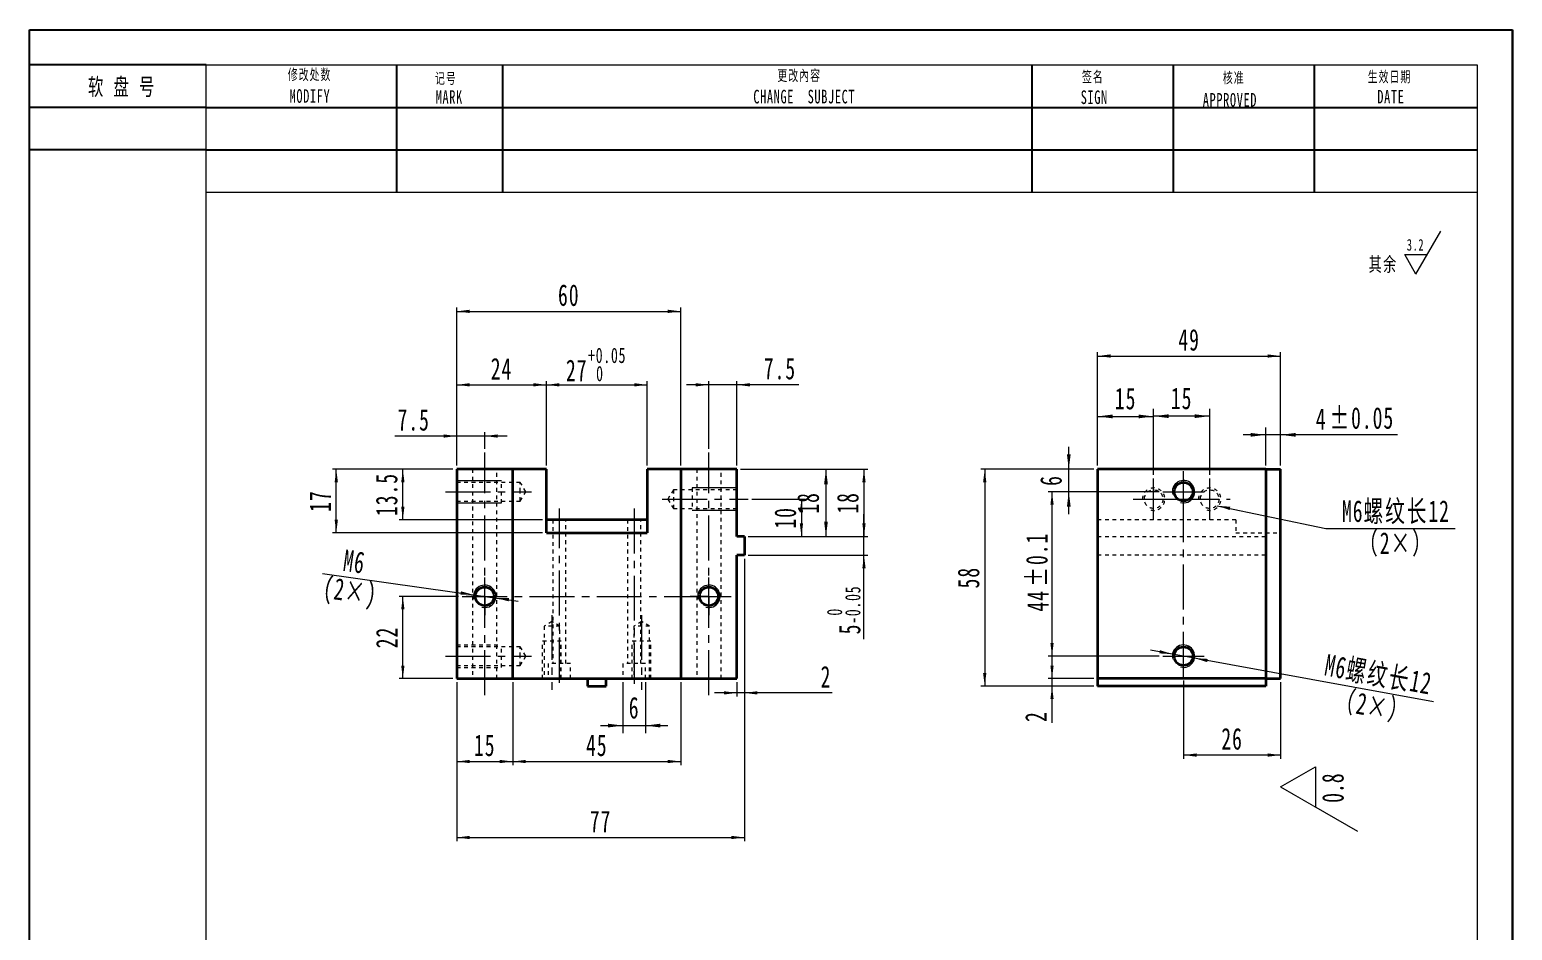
# Model space of a CAD drawing. Header units: millimetres. Extents: x 1333 to 6759, y -11 to 566.
# Drawn here: x 1332.9 to 1729.8, y 324.9 to 565.9 of the extents above; entities that cross this region are included whole.
import ezdxf
from ezdxf.enums import TextEntityAlignment as Align

# ---------------------------------------------------------------- set-up
doc = ezdxf.new("R2010")
doc.units = ezdxf.units.MM
doc.set_wipeout_variables(frame=1)
for name, pattern in [('AD_LTYPE6 0 mm', [12, 1, -1, 1, -1, 1, -1, 1, -1, 1, -1, 1, -1]), ('点画线', [18, 12, -2, 2, -2]), ('虚线', [2, 1, -1])]:
    doc.linetypes.add(name, pattern=pattern)
doc.layers.get('0').update_dxf_attribs({"lineweight": 35})
for name, color, linetype, lineweight in [('ACAD0', 7, 'Continuous', 0), ('ACAD10', 7, 'Continuous', 0), ('ACADA-构件3-柱砼', 9, 'Continuous', 0), ('ACADA-构件8-屋面', 7, 'Continuous', 0), ('EB0', 7, 'Continuous', 35), ('中心线层', 1, '点画线', 18), ('尺寸线层', 3, 'Continuous', 18), ('虚线层', 6, '虚线', 18)]:
    doc.layers.add(name, color=color, linetype=linetype, lineweight=lineweight)
doc.styles.add('标准', font='', dxfattribs={"width": 0.667})
doc.styles.get('标准').set_extended_font_data('宋体')
doc.dimstyles.new('标准', dxfattribs={"dimtxt": 5.779688, "dimasz": 3.5, "dimexe": 1, "dimexo": 1, "dimgap": 1.209086, "dimtad": 1, "dimdec": 1, "dimdsep": 46, "dimtxsty": '标准', "dimblk": '_CAXARROW', "dimcen": 0, "dimdle": 7, "dimazin": 2, "dimtfac": 0.707107, "dimtdec": 3, "dimtmove": 0, "dimatfit": 3, "dimfxl": 0, "dimfrac": 2, "dimtolj": 1, "dimarcsym": 0})

# ---------------------------------------------------------------- blocks, each defined once
blk = doc.blocks.new('*X3')
at = {"layer": '尺寸线层', "linetype": 'Continuous', "lineweight": 18}
for points in [[(1491.7, 379.69), (1487.7, 380.19), (1487.7, 379.19)], [(1497.7, 379.69), (1501.7, 380.19), (1501.7, 379.19)]]:
    blk.add_hatch(color=0, dxfattribs=at).paths.add_polyline_path(points, flags=0)
at = {"layer": '尺寸线层', "color": 0, "linetype": 'Continuous', "lineweight": 18}
for p, q in [((1491.7, 391.26), (1491.7, 377.69)), ((1497.7, 391.26), (1497.7, 377.69)), ((1485.7, 379.69), (1503.7, 379.69))]:
    blk.add_line(p, q, dxfattribs=at)
at = {"layer": '尺寸线层', "color": 0, "linetype": 'Continuous', "lineweight": 18, "insert": (1494.7, 384.43), "char_height": 5.78, "width": 3.6623, "attachment_point": 5, "line_spacing_factor": 1.15057, "style": '标准'}
blk.add_mtext('\\T1.1;6', dxfattribs=at)
blk = doc.blocks.new('_CAXARROW')
blk.add_hatch(color=0).paths.add_polyline_path([(0, 0), (-1, 0.125), (-1, -0.125)], flags=0)
blk = doc.blocks.new('*X5')
at = {"layer": 'ACAD10', "color": 0, "linetype": 'Continuous', "lineweight": 0}
for p, q in [((0, 2.5), (0, 5)), ((-2.5, 0), (-5, 0)), ((0, 0), (-2.5, 0)), ((0, 0), (0, 2.5)), ((0, 0), (0, -2.5)), ((0, 0), (2.5, 0)), ((2.5, 0), (5, 0)), ((0, -2.5), (0, -5))]:
    blk.add_line(p, q, dxfattribs=at)
blk = doc.blocks.new('*X6')
at = {"layer": 'ACAD10', "color": 0, "linetype": 'Continuous', "lineweight": 0}
for p, q in [((0, 2.5), (0, 5)), ((-2.5, 0), (-5, 0)), ((0, 0), (-2.5, 0)), ((0, 0), (0, 2.5)), ((0, 0), (0, -2.5)), ((0, 0), (2.5, 0)), ((2.5, 0), (5, 0)), ((0, -2.5), (0, -5))]:
    blk.add_line(p, q, dxfattribs=at)
blk = doc.blocks.new('*X194')
at = {"layer": '尺寸线层', "linetype": 'Continuous', "lineweight": 18}
for points in [[(1432.78, 414.26), (1432.34, 410.76), (1433.22, 410.76)], [(1432.78, 392.26), (1432.34, 395.76), (1433.22, 395.76)]]:
    blk.add_hatch(color=0, dxfattribs=at).paths.add_polyline_path(points, flags=0)
at = {"layer": '尺寸线层', "color": 0, "linetype": 'Continuous', "lineweight": 18}
for p, q in [((1447.7, 414.26), (1431.78, 414.26)), ((1432.78, 392.26), (1432.78, 414.26)), ((1446.2, 392.26), (1431.78, 392.26))]:
    blk.add_line(p, q, dxfattribs=at)
at = {"layer": '尺寸线层', "color": 0, "linetype": 'Continuous', "lineweight": 18, "insert": (1428.47, 403.26), "char_height": 5.78, "width": 8.1213, "attachment_point": 5, "rotation": 90, "line_spacing_factor": 1.15057, "style": '标准'}
blk.add_mtext('\\T1.1;22', dxfattribs=at)
blk = doc.blocks.new('*X195')
at = {"layer": '尺寸线层', "linetype": 'Continuous', "lineweight": 18}
for points in [[(1432.78, 448.26), (1432.34, 444.76), (1433.22, 444.76)], [(1432.78, 434.76), (1432.34, 438.26), (1433.22, 438.26)]]:
    blk.add_hatch(color=0, dxfattribs=at).paths.add_polyline_path(points, flags=0)
at = {"layer": '尺寸线层', "color": 0, "linetype": 'Continuous', "lineweight": 18}
for p, q in [((1446.2, 448.26), (1431.78, 448.26)), ((1432.78, 434.76), (1432.78, 448.26)), ((1470.2, 434.76), (1431.78, 434.76))]:
    blk.add_line(p, q, dxfattribs=at)
at = {"layer": '尺寸线层', "color": 0, "linetype": 'Continuous', "lineweight": 18, "insert": (1428.47, 441.51), "char_height": 5.78, "width": 17.1678, "attachment_point": 5, "rotation": 90, "line_spacing_factor": 1.15057, "style": '标准'}
blk.add_mtext('\\T1.1;13.5', dxfattribs=at)
blk = doc.blocks.new('*X196')
at = {"layer": '尺寸线层', "linetype": 'Continuous', "lineweight": 18}
for points in [[(1447.2, 457.15), (1443.7, 456.71), (1443.7, 457.58)], [(1454.7, 457.15), (1458.2, 456.71), (1458.2, 457.58)]]:
    blk.add_hatch(color=0, dxfattribs=at).paths.add_polyline_path(points, flags=0)
at = {"layer": '尺寸线层', "color": 0, "linetype": 'Continuous', "lineweight": 18}
for p, q in [((1460.7, 457.15), (1430.68, 457.15)), ((1447.2, 449.26), (1447.2, 458.15)), ((1454.7, 453.7), (1454.7, 458.15))]:
    blk.add_line(p, q, dxfattribs=at)
at = {"layer": '尺寸线层', "color": 0, "linetype": 'Continuous', "lineweight": 18, "insert": (1435.69, 461.46), "char_height": 5.78, "width": 12.6446, "attachment_point": 5, "line_spacing_factor": 1.15057, "style": '标准'}
blk.add_mtext('\\T1.1;7.5', dxfattribs=at)
blk = doc.blocks.new('*X197')
at = {"layer": '尺寸线层', "linetype": 'Continuous', "lineweight": 18}
for points in [[(1514.7, 470.85), (1511.2, 470.41), (1511.2, 471.29)], [(1522.2, 470.85), (1525.7, 470.41), (1525.7, 471.29)]]:
    blk.add_hatch(color=0, dxfattribs=at).paths.add_polyline_path(points, flags=0)
at = {"layer": '尺寸线层', "color": 0, "linetype": 'Continuous', "lineweight": 18}
for p, q in [((1538.73, 470.85), (1508.7, 470.85)), ((1514.7, 453.7), (1514.7, 471.85)), ((1522.2, 449.26), (1522.2, 471.85))]:
    blk.add_line(p, q, dxfattribs=at)
at = {"layer": '尺寸线层', "color": 0, "linetype": 'Continuous', "lineweight": 18, "insert": (1533.72, 475.16), "char_height": 5.78, "width": 12.6446, "attachment_point": 5, "line_spacing_factor": 1.15057, "style": '标准'}
blk.add_mtext('\\T1.1;7.5', dxfattribs=at)
blk = doc.blocks.new('*X199')
at = {"color": 0, "attachment_point": 1, "rotation": 90, "line_spacing_factor": 1.15057, "style": '标准'}
for s, insert, char_height, width in [('\\T1.1;%%P0.1', (266.67, 412.28), 5.7797, 29.0585), ('\\T1.1;44', (266.96, 405.58), 5.78, 40.7773)]:
    blk.add_mtext(s, dxfattribs=dict(at, insert=insert, char_height=char_height, width=width))
blk = doc.blocks.new('*X198')
at = {"layer": '尺寸线层', "linetype": 'Continuous', "lineweight": 18}
for points in [[(1606.54, 442.26), (1606.11, 438.76), (1606.98, 438.76)], [(1606.54, 398.26), (1606.11, 401.76), (1606.98, 401.76)]]:
    blk.add_hatch(color=0, dxfattribs=at).paths.add_polyline_path(points, flags=0)
at = {"layer": '尺寸线层', "color": 0, "linetype": 'Continuous', "lineweight": 18}
for p, q in [((1635.24, 442.26), (1605.54, 442.26)), ((1606.54, 398.26), (1606.54, 442.26)), ((1635.24, 398.26), (1605.54, 398.26))]:
    blk.add_line(p, q, dxfattribs=at)
blk.add_blockref('*X199', (1332.89, 4.59), dxfattribs=at)
blk = doc.blocks.new('*X200')
at = {"layer": '尺寸线层', "linetype": 'Continuous', "lineweight": 18}
for points in [[(1414.96, 448.26), (1414.52, 444.76), (1415.4, 444.76)], [(1414.96, 431.26), (1414.52, 434.76), (1415.4, 434.76)]]:
    blk.add_hatch(color=0, dxfattribs=at).paths.add_polyline_path(points, flags=0)
at = {"layer": '尺寸线层', "color": 0, "linetype": 'Continuous', "lineweight": 18}
for p, q in [((1446.2, 448.26), (1413.96, 448.26)), ((1414.96, 431.26), (1414.96, 448.26)), ((1470.2, 431.26), (1413.96, 431.26))]:
    blk.add_line(p, q, dxfattribs=at)
at = {"layer": '尺寸线层', "color": 0, "linetype": 'Continuous', "lineweight": 18, "insert": (1410.65, 439.76), "char_height": 5.78, "width": 8.1534, "attachment_point": 5, "rotation": 90, "line_spacing_factor": 1.15057, "style": '标准'}
blk.add_mtext('\\T1.1;17', dxfattribs=at)
blk = doc.blocks.new('*X201')
at = {"layer": '尺寸线层', "linetype": 'Continuous', "lineweight": 18}
for points in [[(1447.2, 349.75), (1450.7, 350.19), (1450.7, 349.31)], [(1524.2, 349.75), (1520.7, 350.19), (1520.7, 349.31)]]:
    blk.add_hatch(color=0, dxfattribs=at).paths.add_polyline_path(points, flags=0)
at = {"layer": '尺寸线层', "color": 0, "linetype": 'Continuous', "lineweight": 18}
for p, q in [((1524.2, 424.26), (1524.2, 348.75)), ((1447.2, 391.26), (1447.2, 348.75)), ((1447.2, 349.75), (1524.2, 349.75))]:
    blk.add_line(p, q, dxfattribs=at)
at = {"layer": '尺寸线层', "color": 0, "linetype": 'Continuous', "lineweight": 18, "insert": (1485.7, 354.06), "char_height": 5.78, "width": 8.1534, "attachment_point": 5, "line_spacing_factor": 1.15057, "style": '标准'}
blk.add_mtext('\\T1.1;77', dxfattribs=at)
blk = doc.blocks.new('*X202')
at = {"layer": '尺寸线层', "linetype": 'Continuous', "lineweight": 18}
for points in [[(1522.2, 388.44), (1518.7, 388), (1518.7, 388.88)], [(1524.2, 388.44), (1527.7, 388), (1527.7, 388.88)]]:
    blk.add_hatch(color=0, dxfattribs=at).paths.add_polyline_path(points, flags=0)
at = {"layer": '尺寸线层', "color": 0, "linetype": 'Continuous', "lineweight": 18}
for p, q in [((1524.2, 424.26), (1524.2, 387.44)), ((1522.2, 391.26), (1522.2, 387.44)), ((1547.71, 388.44), (1516.2, 388.44))]:
    blk.add_line(p, q, dxfattribs=at)
at = {"layer": '尺寸线层', "color": 0, "linetype": 'Continuous', "lineweight": 18, "insert": (1546.04, 392.75), "char_height": 5.78, "width": 3.598, "attachment_point": 5, "line_spacing_factor": 1.15057, "style": '标准'}
blk.add_mtext('\\T1.1;2', dxfattribs=at)
blk = doc.blocks.new('*X203')
at = {"layer": '尺寸线层', "linetype": 'Continuous', "lineweight": 18}
for points in [[(1606.54, 392.26), (1606.11, 395.76), (1606.98, 395.76)], [(1606.54, 390.26), (1606.11, 386.76), (1606.98, 386.76)]]:
    blk.add_hatch(color=0, dxfattribs=at).paths.add_polyline_path(points, flags=0)
at = {"layer": '尺寸线层', "color": 0, "linetype": 'Continuous', "lineweight": 18}
for p, q in [((1606.54, 380.42), (1606.54, 398.26)), ((1617.74, 392.26), (1605.54, 392.26)), ((1617.74, 390.26), (1605.54, 390.26))]:
    blk.add_line(p, q, dxfattribs=at)
at = {"layer": '尺寸线层', "color": 0, "linetype": 'Continuous', "lineweight": 18, "insert": (1602.23, 382.09), "char_height": 5.78, "width": 3.598, "attachment_point": 5, "rotation": 90, "line_spacing_factor": 1.15057, "style": '标准'}
blk.add_mtext('\\T1.1;2', dxfattribs=at)
blk = doc.blocks.new('*X204')
at = {"layer": '尺寸线层', "linetype": 'Continuous', "lineweight": 18}
for points in [[(1588.53, 448.26), (1588.97, 444.76), (1588.09, 444.76)], [(1588.53, 390.26), (1588.97, 393.76), (1588.09, 393.76)]]:
    blk.add_hatch(color=0, dxfattribs=at).paths.add_polyline_path(points, flags=0)
at = {"layer": '尺寸线层', "color": 0, "linetype": 'Continuous', "lineweight": 18}
for p, q in [((1617.74, 448.26), (1587.53, 448.26)), ((1588.53, 448.26), (1588.53, 390.26)), ((1617.74, 390.26), (1587.53, 390.26))]:
    blk.add_line(p, q, dxfattribs=at)
at = {"layer": '尺寸线层', "color": 0, "linetype": 'Continuous', "lineweight": 18, "insert": (1584.22, 419.26), "char_height": 5.78, "width": 8.1534, "attachment_point": 5, "rotation": 90, "line_spacing_factor": 1.15057, "style": '标准'}
blk.add_mtext('\\T1.1;58', dxfattribs=at)
blk = doc.blocks.new('*X205')
at = {"layer": '尺寸线层', "linetype": 'Continuous', "lineweight": 18}
for points in [[(1539.47, 440.26), (1539.91, 436.76), (1539.03, 436.76)], [(1539.47, 430.26), (1539.91, 433.76), (1539.03, 433.76)]]:
    blk.add_hatch(color=0, dxfattribs=at).paths.add_polyline_path(points, flags=0)
at = {"layer": '尺寸线层', "color": 0, "linetype": 'Continuous', "lineweight": 18}
for p, q in [((1526.2, 440.26), (1540.47, 440.26)), ((1539.47, 440.26), (1539.47, 430.26)), ((1525.2, 430.26), (1540.47, 430.26))]:
    blk.add_line(p, q, dxfattribs=at)
at = {"layer": '尺寸线层', "color": 0, "linetype": 'Continuous', "lineweight": 18, "insert": (1535.16, 435.26), "char_height": 5.78, "width": 8.2177, "attachment_point": 5, "rotation": 90, "line_spacing_factor": 1.15057, "style": '标准'}
blk.add_mtext('\\T1.1;10', dxfattribs=at)
blk = doc.blocks.new('*X206')
at = {"layer": '尺寸线层', "linetype": 'Continuous', "lineweight": 18}
for points in [[(1556.21, 448.26), (1556.65, 444.76), (1555.77, 444.76)], [(1556.21, 430.26), (1556.65, 433.76), (1555.77, 433.76)]]:
    blk.add_hatch(color=0, dxfattribs=at).paths.add_polyline_path(points, flags=0)
at = {"layer": '尺寸线层', "color": 0, "linetype": 'Continuous', "lineweight": 18}
for p, q in [((1523.2, 448.26), (1557.21, 448.26)), ((1556.21, 448.26), (1556.21, 430.26)), ((1525.2, 430.26), (1557.21, 430.26))]:
    blk.add_line(p, q, dxfattribs=at)
at = {"layer": '尺寸线层', "color": 0, "linetype": 'Continuous', "lineweight": 18, "insert": (1551.9, 439.26), "char_height": 5.78, "width": 8.1534, "attachment_point": 5, "rotation": 90, "line_spacing_factor": 1.15057, "style": '标准'}
blk.add_mtext('\\T1.1;18', dxfattribs=at)
blk = doc.blocks.new('*X208')
at = {"color": 0, "attachment_point": 1, "rotation": 90, "line_spacing_factor": 1.15057, "style": '标准'}
for s, insert, char_height, width in [('\\T1.1;{\\H0.707107x;-0.05}', (218.27, 402.32), 5.7797, 20.9352), ('\\T1.1;{\\H0.707107x;0}', (213.39, 404.51), 5.7797, 20.9352), ('\\T1.1;5', (216.57, 399.5), 5.78, 27.4796)]:
    blk.add_mtext(s, dxfattribs=dict(at, insert=insert, char_height=char_height, width=width))
blk = doc.blocks.new('*X207')
at = {"layer": '尺寸线层', "linetype": 'Continuous', "lineweight": 18}
for points in [[(1556.21, 430.26), (1555.77, 433.76), (1556.65, 433.76)], [(1556.21, 425.26), (1555.77, 421.76), (1556.65, 421.76)]]:
    blk.add_hatch(color=0, dxfattribs=at).paths.add_polyline_path(points, flags=0)
at = {"layer": '尺寸线层', "color": 0, "linetype": 'Continuous', "lineweight": 18}
for p, q in [((1556.21, 402.83), (1556.21, 436.26)), ((1525.2, 430.26), (1557.21, 430.26)), ((1525.2, 425.26), (1557.21, 425.26))]:
    blk.add_line(p, q, dxfattribs=at)
blk.add_blockref('*X208', (1332.89, 4.59), dxfattribs=at)
blk = doc.blocks.new('*X209')
at = {"layer": 'EB0', "linetype": 'Continuous', "lineweight": 18}
for points in [[(1451.73, 414.68), (1448.33, 415.6), (1448.21, 414.74)], [(1457.67, 413.85), (1461.2, 413.79), (1461.08, 412.92)]]:
    blk.add_hatch(color=0, dxfattribs=at).paths.add_polyline_path(points, flags=0)
at = {"layer": 'EB0', "color": 0, "linetype": 'Continuous', "lineweight": 18}
blk.add_line((1411.24, 420.39), (1463.62, 413.01), dxfattribs=at)
at = {"layer": 'EB0', "color": 0, "linetype": 'Continuous', "lineweight": 18, "char_height": 5.78, "attachment_point": 5, "rotation": 351.98, "line_spacing_factor": 1.15057, "style": '标准'}
for s, insert, width in [('\\T1.1;M6', (1419.82, 423.53), 9.3867), ('\\T1.1;(2×)', (1418.62, 415), 21.51)]:
    blk.add_mtext(s, dxfattribs=dict(at, insert=insert, width=width))
blk = doc.blocks.new('*X210')
at = {"layer": '尺寸线层', "linetype": 'Continuous', "lineweight": 18}
for points in [[(1462.2, 370.07), (1465.7, 370.51), (1465.7, 369.64)], [(1507.2, 370.07), (1503.7, 370.51), (1503.7, 369.64)]]:
    blk.add_hatch(color=0, dxfattribs=at).paths.add_polyline_path(points, flags=0)
at = {"layer": '尺寸线层', "color": 0, "linetype": 'Continuous', "lineweight": 18}
for p, q in [((1462.2, 391.26), (1462.2, 369.07)), ((1507.2, 391.26), (1507.2, 369.07)), ((1462.2, 370.07), (1507.2, 370.07))]:
    blk.add_line(p, q, dxfattribs=at)
at = {"layer": '尺寸线层', "color": 0, "linetype": 'Continuous', "lineweight": 18, "insert": (1484.7, 374.38), "char_height": 5.78, "width": 8.1213, "attachment_point": 5, "line_spacing_factor": 1.15057, "style": '标准'}
blk.add_mtext('\\T1.1;45', dxfattribs=at)
blk = doc.blocks.new('*X211')
at = {"layer": '尺寸线层', "linetype": 'Continuous', "lineweight": 18}
for points in [[(1447.2, 470.85), (1450.7, 471.29), (1450.7, 470.41)], [(1471.2, 470.85), (1467.7, 471.29), (1467.7, 470.41)]]:
    blk.add_hatch(color=0, dxfattribs=at).paths.add_polyline_path(points, flags=0)
at = {"layer": '尺寸线层', "color": 0, "linetype": 'Continuous', "lineweight": 18}
for p, q in [((1447.2, 449.26), (1447.2, 471.85)), ((1447.2, 470.85), (1471.2, 470.85)), ((1471.2, 449.26), (1471.2, 471.85))]:
    blk.add_line(p, q, dxfattribs=at)
at = {"layer": '尺寸线层', "color": 0, "linetype": 'Continuous', "lineweight": 18, "insert": (1459.2, 475.16), "char_height": 5.78, "width": 8.3462, "attachment_point": 5, "line_spacing_factor": 1.15057, "style": '标准'}
blk.add_mtext('\\T1.1;24', dxfattribs=at)
blk = doc.blocks.new('*X213')
at = {"color": 0, "attachment_point": 1, "line_spacing_factor": 1.15057, "style": '标准'}
for s, insert, char_height, width in [('\\T1.1;27', (143.55, 473.01), 5.78, 33.5963), ('\\T1.1;{\\H0.707107x;+0.05}', (149.47, 476.19), 5.7797, 20.9352), ('\\T1.1;{\\H0.707107x;0}', (151.62, 471.32), 5.7797, 20.9352)]:
    blk.add_mtext(s, dxfattribs=dict(at, insert=insert, char_height=char_height, width=width))
blk = doc.blocks.new('*X212')
at = {"layer": '尺寸线层', "linetype": 'Continuous', "lineweight": 18}
for points in [[(1471.2, 470.85), (1474.7, 471.29), (1474.7, 470.41)], [(1498.2, 470.85), (1494.7, 471.29), (1494.7, 470.41)]]:
    blk.add_hatch(color=0, dxfattribs=at).paths.add_polyline_path(points, flags=0)
at = {"layer": '尺寸线层', "color": 0, "linetype": 'Continuous', "lineweight": 18}
for p, q in [((1471.2, 449.26), (1471.2, 471.85)), ((1471.2, 470.85), (1498.2, 470.85)), ((1498.2, 449.26), (1498.2, 471.85))]:
    blk.add_line(p, q, dxfattribs=at)
blk.add_blockref('*X213', (1332.89, 4.59), dxfattribs=at)
blk = doc.blocks.new('*X214')
at = {"layer": '尺寸线层', "linetype": 'Continuous', "lineweight": 18}
for points in [[(1447.2, 490.5), (1450.7, 490.94), (1450.7, 490.06)], [(1507.2, 490.5), (1503.7, 490.94), (1503.7, 490.06)]]:
    blk.add_hatch(color=0, dxfattribs=at).paths.add_polyline_path(points, flags=0)
at = {"layer": '尺寸线层', "color": 0, "linetype": 'Continuous', "lineweight": 18}
for p, q in [((1447.2, 449.26), (1447.2, 491.5)), ((1447.2, 490.5), (1507.2, 490.5)), ((1507.2, 449.26), (1507.2, 491.5))]:
    blk.add_line(p, q, dxfattribs=at)
at = {"layer": '尺寸线层', "color": 0, "linetype": 'Continuous', "lineweight": 18, "insert": (1477.2, 494.81), "char_height": 5.78, "width": 8.2177, "attachment_point": 5, "line_spacing_factor": 1.15057, "style": '标准'}
blk.add_mtext('\\T1.1;60', dxfattribs=at)
blk = doc.blocks.new('*X215')
at = {"layer": '尺寸线层', "linetype": 'Continuous', "lineweight": 18}
for points in [[(1447.2, 370.07), (1450.7, 370.51), (1450.7, 369.64)], [(1462.2, 370.07), (1458.7, 370.51), (1458.7, 369.64)]]:
    blk.add_hatch(color=0, dxfattribs=at).paths.add_polyline_path(points, flags=0)
at = {"layer": '尺寸线层', "color": 0, "linetype": 'Continuous', "lineweight": 18}
for p, q in [((1447.2, 391.26), (1447.2, 369.07)), ((1462.2, 391.26), (1462.2, 369.07)), ((1447.2, 370.07), (1462.2, 370.07))]:
    blk.add_line(p, q, dxfattribs=at)
at = {"layer": '尺寸线层', "color": 0, "linetype": 'Continuous', "lineweight": 18, "insert": (1454.7, 374.38), "char_height": 5.78, "width": 8.1213, "attachment_point": 5, "line_spacing_factor": 1.15057, "style": '标准'}
blk.add_mtext('\\T1.1;15', dxfattribs=at)
blk = doc.blocks.new('*X225')
at = {"layer": '尺寸线层', "linetype": 'Continuous', "lineweight": 18}
for points in [[(1618.74, 478.55), (1622.24, 478.99), (1622.24, 478.11)], [(1667.74, 478.55), (1664.24, 478.99), (1664.24, 478.11)]]:
    blk.add_hatch(color=0, dxfattribs=at).paths.add_polyline_path(points, flags=0)
at = {"layer": '尺寸线层', "color": 0, "linetype": 'Continuous', "lineweight": 18}
for p, q in [((1618.74, 449.26), (1618.74, 479.55)), ((1618.74, 478.55), (1667.74, 478.55)), ((1667.74, 449.26), (1667.74, 479.55))]:
    blk.add_line(p, q, dxfattribs=at)
at = {"layer": '尺寸线层', "color": 0, "linetype": 'Continuous', "lineweight": 18, "insert": (1643.24, 482.86), "char_height": 5.78, "width": 8.1856, "attachment_point": 5, "line_spacing_factor": 1.15057, "style": '标准'}
blk.add_mtext('\\T1.1;49', dxfattribs=at)
blk = doc.blocks.new('*X226')
at = {"layer": '尺寸线层', "linetype": 'Continuous', "lineweight": 18}
for points in [[(1641.74, 371.8), (1645.24, 371.36), (1645.24, 372.24)], [(1667.74, 371.8), (1664.24, 371.36), (1664.24, 372.24)]]:
    blk.add_hatch(color=0, dxfattribs=at).paths.add_polyline_path(points, flags=0)
at = {"layer": '尺寸线层', "color": 0, "linetype": 'Continuous', "lineweight": 18}
for p, q in [((1641.74, 391.76), (1641.74, 370.8)), ((1667.74, 391.26), (1667.74, 370.8)), ((1667.74, 371.8), (1641.74, 371.8))]:
    blk.add_line(p, q, dxfattribs=at)
at = {"layer": '尺寸线层', "color": 0, "linetype": 'Continuous', "lineweight": 18, "insert": (1654.74, 376.11), "char_height": 5.78, "width": 8.1856, "attachment_point": 5, "line_spacing_factor": 1.15057, "style": '标准'}
blk.add_mtext('\\T1.1;26', dxfattribs=at)
blk = doc.blocks.new('*X227')
at = {"layer": 'EB0', "linetype": 'Continuous', "lineweight": 18}
for points in [[(1638.79, 398.8), (1635.27, 399), (1635.43, 399.86)], [(1644.7, 397.72), (1648.06, 396.66), (1648.22, 397.53)]]:
    blk.add_hatch(color=0, dxfattribs=at).paths.add_polyline_path(points, flags=0)
at = {"layer": 'EB0', "color": 0, "linetype": 'Continuous', "lineweight": 18}
blk.add_line((1708.64, 386.02), (1632.89, 399.88), dxfattribs=at)
at = {"layer": 'EB0', "color": 0, "linetype": 'Continuous', "lineweight": 18, "attachment_point": 5, "rotation": 349.6304, "line_spacing_factor": 1.15057, "style": '标准'}
for s, insert, char_height, width in [('\\T1.1;M6螺纹长12', (1693.87, 393.11), 5.7797, 45.1449), ('\\T1.1;（2×）', (1692.31, 384.63), 5.78, 27.1665)]:
    blk.add_mtext(s, dxfattribs=dict(at, insert=insert, char_height=char_height, width=width))
blk = doc.blocks.new('*X228')
at = {"layer": 'EB0', "linetype": 'Continuous', "lineweight": 18}
blk.add_hatch(color=0, dxfattribs=at).paths.add_polyline_path([(-47.86, 6.05), (-44.34, 5.77), (-44.52, 4.91)], flags=0)
at = {"layer": 'EB0', "color": 0, "linetype": 'Continuous', "lineweight": 18}
for p, q in [((-47.86, 6.05), (-18.81, 0)), ((-18.81, 0), (15.81, 0))]:
    blk.add_line(p, q, dxfattribs=at)
at = {"layer": 'EB0', "color": 0, "linetype": 'Continuous', "lineweight": 18, "attachment_point": 5, "line_spacing_factor": 1.15057, "style": '标准'}
for s, insert, char_height, width in [('\\T1.1;M6螺纹长12', (0, 4.31), 5.7797, 43.0738), ('\\T1.1;（2×）', (0, -4.31), 5.78, 25.3598)]:
    blk.add_mtext(s, dxfattribs=dict(at, insert=insert, char_height=char_height, width=width))
blk = doc.blocks.new('*X236')
at = {"layer": '尺寸线层', "color": 0, "linetype": 'Continuous', "lineweight": 18}
for p, q in [((0, 0), (9.34, 5.39)), ((9.34, 5.39), (9.34, -5.39)), ((0, 0), (20.55, -11.86))]:
    blk.add_line(p, q, dxfattribs=at)
at = {"layer": '尺寸线层', "color": 0, "style": '标准', "width": 0.667}
blk.add_text('0.8', height=5.78, rotation=90, dxfattribs=at).set_placement((13.96, -4.24), align=Align.MIDDLE_LEFT)
blk = doc.blocks.new('*X237')
at = {"layer": '尺寸线层', "linetype": 'Continuous', "lineweight": 18}
for points in [[(1611.03, 448.26), (1610.53, 452.26), (1611.53, 452.26)], [(1611.03, 442.26), (1610.53, 438.26), (1611.53, 438.26)]]:
    blk.add_hatch(color=0, dxfattribs=at).paths.add_polyline_path(points, flags=0)
at = {"layer": '尺寸线层', "color": 0, "linetype": 'Continuous', "lineweight": 18}
for p, q in [((1611.03, 436.26), (1611.03, 454.26)), ((1617.74, 448.26), (1609.03, 448.26)), ((1635.24, 442.26), (1609.03, 442.26))]:
    blk.add_line(p, q, dxfattribs=at)
at = {"layer": '尺寸线层', "color": 0, "linetype": 'Continuous', "lineweight": 18, "insert": (1606.3, 445.26), "char_height": 5.78, "width": 3.6623, "attachment_point": 5, "rotation": 90, "line_spacing_factor": 1.15057, "style": '标准'}
blk.add_mtext('\\T1.1;6', dxfattribs=at)
blk = doc.blocks.new('*X239')
at = {"layer": '尺寸线层', "linetype": 'Continuous', "lineweight": 18}
for p, q in [((0, 0), (6.64, 11.5)), ((-3.02, 5.23), (3.02, 5.23)), ((0, 0), (-3.02, 5.23))]:
    blk.add_line(p, q, dxfattribs=at)
at = {"layer": '尺寸线层', "linetype": 'Continuous', "lineweight": 18, "line_spacing_factor": 1.15057, "style": '标准'}
for s, insert, char_height, width, attachment_point in [('\\T1.1;3.2', (2.19, 7.82), 3.116, 6.8178, 6), ('\\T1.1;其余', (-8.81, 2.45), 3.853, 16.7863, 5)]:
    blk.add_mtext(s, dxfattribs=dict(at, insert=insert, char_height=char_height, width=width, attachment_point=attachment_point))
blk = doc.blocks.new('*X241')
at = {"layer": '尺寸线层', "linetype": 'Continuous', "lineweight": 18}
for points in [[(1546.04, 448.26), (1546.54, 444.26), (1545.54, 444.26)], [(1546.04, 430.26), (1546.54, 434.26), (1545.54, 434.26)]]:
    blk.add_hatch(color=0, dxfattribs=at).paths.add_polyline_path(points, flags=0)
at = {"layer": '尺寸线层', "color": 0, "linetype": 'Continuous', "lineweight": 18}
for p, q in [((1523.2, 448.26), (1548.04, 448.26)), ((1546.04, 448.26), (1546.04, 430.26)), ((1525.2, 430.26), (1548.04, 430.26))]:
    blk.add_line(p, q, dxfattribs=at)
at = {"layer": '尺寸线层', "color": 0, "linetype": 'Continuous', "lineweight": 18, "insert": (1541.3, 439.26), "char_height": 5.78, "width": 8.1534, "attachment_point": 5, "rotation": 90, "line_spacing_factor": 1.15057, "style": '标准'}
blk.add_mtext('\\T1.1;18', dxfattribs=at)
blk = doc.blocks.new('*X252')
at = {"color": 0, "attachment_point": 1, "line_spacing_factor": 1.15057, "style": '标准'}
for s, insert, char_height, width in [('\\T1.1;%%P0.05', (347.93, 460.29), 5.7797, 35.0895), ('\\T1.1;4', (344.25, 460), 5.78, 41.2056)]:
    blk.add_mtext(s, dxfattribs=dict(at, insert=insert, char_height=char_height, width=width))
blk = doc.blocks.new('*X251')
at = {"layer": '尺寸线层', "linetype": 'Continuous', "lineweight": 18}
for points in [[(1663.74, 457.47), (1659.74, 456.97), (1659.74, 457.97)], [(1667.74, 457.47), (1671.74, 456.97), (1671.74, 457.97)]]:
    blk.add_hatch(color=0, dxfattribs=at).paths.add_polyline_path(points, flags=0)
at = {"layer": '尺寸线层', "color": 0, "linetype": 'Continuous', "lineweight": 18}
for p, q in [((1699.04, 457.47), (1657.74, 457.47)), ((1663.74, 449.26), (1663.74, 459.47)), ((1667.74, 449.26), (1667.74, 459.47))]:
    blk.add_line(p, q, dxfattribs=at)
blk.add_blockref('*X252', (1332.89, 4.59), dxfattribs=at)
blk = doc.blocks.new('*X253')
at = {"layer": '尺寸线层', "linetype": 'Continuous', "lineweight": 18}
for points in [[(1618.74, 462.39), (1622.74, 462.89), (1622.74, 461.89)], [(1633.74, 462.39), (1629.74, 462.89), (1629.74, 461.89)]]:
    blk.add_hatch(color=0, dxfattribs=at).paths.add_polyline_path(points, flags=0)
at = {"layer": '尺寸线层', "color": 0, "linetype": 'Continuous', "lineweight": 18}
for p, q in [((1618.74, 449.26), (1618.74, 464.39)), ((1633.74, 446.76), (1633.74, 464.39)), ((1618.74, 462.39), (1633.74, 462.39))]:
    blk.add_line(p, q, dxfattribs=at)
at = {"layer": '尺寸线层', "color": 0, "linetype": 'Continuous', "lineweight": 18, "insert": (1626.24, 467.13), "char_height": 5.78, "width": 8.1213, "attachment_point": 5, "line_spacing_factor": 1.15057, "style": '标准'}
blk.add_mtext('\\T1.1;15', dxfattribs=at)
blk = doc.blocks.new('*X254')
at = {"layer": '尺寸线层', "linetype": 'Continuous', "lineweight": 18}
for points in [[(1633.74, 462.46), (1637.74, 461.96), (1637.74, 462.96)], [(1648.74, 462.46), (1644.74, 461.96), (1644.74, 462.96)]]:
    blk.add_hatch(color=0, dxfattribs=at).paths.add_polyline_path(points, flags=0)
at = {"layer": '尺寸线层', "color": 0, "linetype": 'Continuous', "lineweight": 18}
for p, q in [((1633.74, 446.76), (1633.74, 464.46)), ((1648.74, 446.76), (1648.74, 464.46)), ((1648.74, 462.46), (1633.74, 462.46))]:
    blk.add_line(p, q, dxfattribs=at)
at = {"layer": '尺寸线层', "color": 0, "linetype": 'Continuous', "lineweight": 18, "insert": (1641.24, 467.19), "char_height": 5.78, "width": 8.1213, "attachment_point": 5, "line_spacing_factor": 1.15057, "style": '标准'}
blk.add_mtext('\\T1.1;15', dxfattribs=at)

msp = doc.modelspace()

# ---------------------------------------------------------------- linework, layer by layer
at = {"layer": 'ACAD0', "linetype": 'Continuous', "lineweight": 0}
for p, q in [((1380.14, 14.03), (1380.14, 556.41)), ((1380.14, 556.41), (1720.3, 556.41)), ((1720.3, 556.41), (1720.3, 14.03)), ((1380.14, 522.39), (1720.3, 522.39))]:
    msp.add_line(p, q, dxfattribs=at)
at = {"layer": 'ACAD0', "color": 7, "linetype": 'Continuous', "lineweight": 0}
for p, q in [((1447.2, 445.26), (1459.2, 445.26)), ((1522.2, 443.26), (1510.2, 443.26)), ((1522.2, 443.26), (1510.2, 443.26)), ((1522.2, 437.26), (1510.2, 437.26)), ((1522.2, 437.26), (1510.2, 437.26))]:
    msp.add_line(p, q, dxfattribs=at)
at = {"layer": 'ACAD0', "color": 7, "linetype": 'AD_LTYPE6 0 mm', "lineweight": 0}
for p, q in [((1464.2, 444.76), (1447.2, 444.76)), ((1459.2, 439.26), (1459.2, 445.26)), ((1465.71, 442.26), (1464.2, 444.76)), ((1464.2, 442.26), (1464.2, 444.76)), ((1464.2, 439.76), (1464.2, 442.26)), ((1464.2, 439.76), (1465.71, 442.26)), ((1505.2, 442.76), (1503.7, 440.26)), ((1505.2, 442.76), (1505.2, 437.76)), ((1522.2, 442.76), (1505.2, 442.76)), ((1510.2, 443.26), (1510.2, 437.26)), ((1510.2, 443.26), (1510.2, 437.26)), ((1447.2, 439.76), (1464.2, 439.76)), ((1503.7, 440.26), (1505.2, 437.76)), ((1505.2, 437.76), (1522.2, 437.76))]:
    msp.add_line(p, q, dxfattribs=at)
at = {"layer": 'ACAD0', "color": 2, "linetype": 'Continuous', "lineweight": 0}
msp.add_line((1447.2, 439.26), (1459.2, 439.26), dxfattribs=at)
at = {"layer": 'ACAD0', "color": 7, "linetype": 'Continuous', "lineweight": 0}
for centre in [(1641.74, 442.26), (1454.7, 414.26), (1514.7, 414.26), (1641.74, 398.26)]:
    msp.add_arc(centre, 3, 255, 195, dxfattribs=at)
at = {"layer": 'ACADA-构件3-柱砼', "linetype": 'ByBlock', "lineweight": -2, "ltscale": 0.2}
for p, q in [((1332.89, 4.59), (1332.89, 565.86)), ((1332.89, 565.86), (1729.75, 565.86)), ((1729.75, 4.59), (1729.75, 565.86)), ((1729.75, 565.86), (1729.75, 4.59)), ((1380.14, 556.41), (1332.89, 556.41)), ((1431.16, 522.39), (1431.16, 556.41)), ((1459.51, 522.39), (1459.51, 556.41)), ((1601.25, 522.39), (1601.25, 556.41)), ((1639.04, 522.39), (1639.04, 556.41)), ((1676.84, 522.39), (1676.84, 556.41)), ((1380.14, 545.07), (1332.89, 545.07)), ((1380.14, 545.07), (1720.3, 545.07)), ((1380.14, 533.73), (1332.89, 533.73)), ((1380.14, 533.73), (1720.3, 533.73))]:
    msp.add_line(p, q, dxfattribs=at)
at = {"layer": 'EB0'}
for p, q in [((1462.2, 448.26), (1447.2, 448.26)), ((1447.2, 448.26), (1447.2, 392.26)), ((1471.2, 448.26), (1462.2, 448.26)), ((1462.2, 392.26), (1462.2, 448.26)), ((1471.2, 431.26), (1471.2, 448.26)), ((1507.2, 448.26), (1498.2, 448.26)), ((1498.2, 448.26), (1498.2, 431.26)), ((1507.2, 448.26), (1507.2, 392.26)), ((1522.2, 448.26), (1507.2, 448.26)), ((1522.2, 430.26), (1522.2, 448.26)), ((1618.74, 448.26), (1618.74, 392.26)), ((1663.74, 448.26), (1618.74, 448.26)), ((1663.74, 448.26), (1663.74, 392.26)), ((1663.74, 448.26), (1667.74, 448.26)), ((1667.74, 392.26), (1667.74, 448.26)), ((1498.2, 434.76), (1471.2, 434.76)), ((1471.2, 431.26), (1498.2, 431.26)), ((1524.2, 430.26), (1522.2, 430.26)), ((1524.2, 430.26), (1524.2, 425.26)), ((1522.2, 392.26), (1522.2, 425.26)), ((1524.2, 425.26), (1522.2, 425.26)), ((1447.2, 392.26), (1462.2, 392.26)), ((1462.2, 392.26), (1507.2, 392.26)), ((1482.2, 392.26), (1482.2, 390.26)), ((1482.2, 390.26), (1487.2, 390.26)), ((1487.2, 390.26), (1487.2, 392.26)), ((1507.2, 392.26), (1522.2, 392.26)), ((1663.74, 392.26), (1618.74, 392.26)), ((1618.74, 392.26), (1618.74, 390.26)), ((1663.74, 390.26), (1618.74, 390.26)), ((1663.74, 392.26), (1667.74, 392.26)), ((1663.74, 392.26), (1663.74, 390.26))]:
    msp.add_line(p, q, dxfattribs=at)
for centre in [(1641.74, 442.26), (1454.7, 414.26), (1514.7, 414.26), (1641.74, 398.26)]:
    msp.add_circle(centre, 2.5, dxfattribs=at)
at = {"layer": '中心线层', "linetype": '点画线', "lineweight": 18}
for p, q in [((1454.7, 387.85), (1454.7, 452.7)), ((1514.7, 387.85), (1514.7, 452.7)), ((1633.74, 434.76), (1633.74, 445.76)), ((1641.74, 436.76), (1641.74, 447.76)), ((1648.74, 434.76), (1648.74, 445.76)), ((1444.2, 442.26), (1467.2, 442.26)), ((1636.24, 442.26), (1647.24, 442.26)), ((1474.7, 391.14), (1474.7, 437.76)), ((1494.7, 437.76), (1494.7, 390.88)), ((1502.2, 440.26), (1525.2, 440.26)), ((1628.24, 440.26), (1639.24, 440.26)), ((1639.24, 440.26), (1654.24, 440.26)), ((1641.74, 392.76), (1641.74, 436.76)), ((1448.7, 414.26), (1508.7, 414.26)), ((1508.7, 414.26), (1520.7, 414.26)), ((1472.7, 409.26), (1472.7, 389.26)), ((1496.7, 409.26), (1496.7, 389.26)), ((1444.2, 398.26), (1467.2, 398.26)), ((1636.24, 398.26), (1647.24, 398.26))]:
    msp.add_line(p, q, dxfattribs=at)
at = {"layer": '虚线层', "color": 6, "linetype": '虚线', "lineweight": 18}
for p, q in [((1451.45, 448.26), (1451.45, 392.26)), ((1457.95, 392.26), (1457.95, 448.26)), ((1511.45, 448.26), (1511.45, 392.26)), ((1517.95, 392.26), (1517.95, 448.26)), ((1472.95, 434.76), (1472.95, 396.26)), ((1476.45, 396.26), (1476.45, 434.76)), ((1492.95, 434.76), (1492.95, 396.26)), ((1496.45, 396.26), (1496.45, 434.76)), ((1655.74, 434.76), (1618.74, 434.76)), ((1655.74, 434.76), (1655.74, 431.26)), ((1618.74, 430.26), (1663.74, 430.26)), ((1655.74, 431.26), (1667.74, 431.26)), ((1663.74, 425.26), (1618.74, 425.26)), ((1477.7, 396.26), (1471.7, 396.26)), ((1471.7, 396.26), (1471.7, 392.26)), ((1477.7, 392.26), (1477.7, 396.26)), ((1497.7, 396.26), (1491.7, 396.26)), ((1491.7, 396.26), (1491.7, 392.26)), ((1497.7, 392.26), (1497.7, 396.26))]:
    msp.add_line(p, q, dxfattribs=at)
at = {"layer": '虚线层', "color": 11, "linetype": '虚线', "lineweight": 18}
for p, q in [((1505.2, 442.76), (1503.7, 440.26)), ((1522.2, 442.76), (1505.2, 442.76)), ((1505.2, 442.76), (1505.2, 437.76)), ((1522.2, 443.26), (1510.2, 443.26)), ((1510.2, 443.26), (1510.2, 437.26)), ((1522.2, 443.26), (1510.2, 443.26)), ((1510.2, 443.26), (1510.2, 437.26)), ((1503.7, 440.26), (1505.2, 437.76)), ((1505.2, 437.76), (1522.2, 437.76)), ((1522.2, 437.26), (1510.2, 437.26)), ((1522.2, 437.26), (1510.2, 437.26))]:
    msp.add_line(p, q, dxfattribs=at)
at = {"layer": '虚线层', "color": 131, "linetype": '虚线', "lineweight": 18}
for p, q in [((1472.7, 407.53), (1470.6, 406.26)), ((1474.8, 406.26), (1470.6, 406.26)), ((1474.8, 406.26), (1472.7, 407.53)), ((1474.8, 392.26), (1474.8, 406.26)), ((1496.7, 407.53), (1494.6, 406.26)), ((1498.8, 406.26), (1494.6, 406.26)), ((1494.6, 406.26), (1494.6, 392.26)), ((1498.8, 406.26), (1496.7, 407.53)), ((1498.8, 392.26), (1498.8, 406.26)), ((1470.2, 392.26), (1470.2, 402.26)), ((1470.2, 392.26), (1470.2, 402.26)), ((1475.2, 402.26), (1470.2, 402.26)), ((1475.2, 402.26), (1470.2, 402.26)), ((1475.2, 392.26), (1475.2, 402.26)), ((1475.2, 392.26), (1475.2, 402.26)), ((1499.2, 402.26), (1494.2, 402.26)), ((1499.2, 402.26), (1494.2, 402.26)), ((1494.2, 392.26), (1494.2, 402.26)), ((1494.2, 392.26), (1494.2, 402.26)), ((1499.2, 392.26), (1499.2, 402.26)), ((1499.2, 392.26), (1499.2, 402.26))]:
    msp.add_line(p, q, dxfattribs=at)
at = {"layer": '虚线层', "color": 5, "linetype": '虚线', "lineweight": 18}
msp.add_line((1470.6, 406.26), (1470.6, 392.26), dxfattribs=at)
at = {"layer": '虚线层', "color": 2, "linetype": '虚线', "lineweight": 18}
for p, q in [((1447.2, 401.26), (1459.2, 401.26)), ((1459.2, 395.26), (1459.2, 401.26)), ((1464.2, 400.76), (1447.2, 400.76)), ((1464.2, 398.26), (1464.2, 400.76)), ((1465.71, 398.26), (1464.2, 400.76)), ((1464.2, 395.76), (1464.2, 398.26)), ((1464.2, 395.76), (1465.71, 398.26)), ((1447.2, 395.76), (1464.2, 395.76)), ((1447.2, 395.26), (1459.2, 395.26))]:
    msp.add_line(p, q, dxfattribs=at)
at = {"layer": '虚线层', "color": 11, "linetype": '虚线', "lineweight": 18}
for centre in [(1633.74, 440.26), (1648.74, 440.26)]:
    msp.add_circle(centre, 2.5, dxfattribs=at)
for centre in [(1633.74, 440.26), (1648.74, 440.26)]:
    msp.add_arc(centre, 3, 255, 195, dxfattribs=at)

# ---------------------------------------------------------------- block references
at = {"layer": 'ACAD0'}
msp.add_blockref('*X239', (1703.96, 500.46), dxfattribs=at)
at = {"layer": 'ACAD10', "linetype": 'Continuous', "lineweight": 0}
for name, p in [('*X5', (1454.7, 414.26)), ('*X6', (1514.7, 414.26))]:
    msp.add_blockref(name, p, dxfattribs=at)
at = {"layer": '尺寸线层'}
msp.add_blockref('*X228', (1698.6, 432.45), dxfattribs=at)

# ---------------------------------------------------------------- texts
at = {"layer": 'ACADA-构件8-屋面', "linetype": 'Continuous', "lineweight": 18, "line_spacing_factor": 1.15057, "style": '标准'}
for s, insert, char_height, width, attachment_point in [('\\T1.1;修改处数', (1407.82, 553.7), 2.913, 20.7275, 5), ('\\T1.1;软 盘 号', (1348.48, 552.87), 4.5511, 24.9916, 1), ('\\T1.1;记号', (1444.3, 552.7), 2.913, 14.5107, 5), ('\\T1.1;更改內容', (1538.87, 553.44), 2.913, 39.3958, 5), ('\\T1.1;签名', (1617.46, 553.11), 2.913, 14.5107, 5), ('\\T1.1;核准', (1655.19, 552.85), 2.913, 18.6593, 5), ('\\T1.1;生效日期', (1696.87, 553.1), 2.913, 16.5789, 5), ('\\T1.1;MODIFY', (1407.92, 548.08), 3.6408, 16.591, 5), ('\\T1.1;MARK', (1445.2, 547.85), 3.641, 12.4425, 5), ('\\T1.1;CHANGE  SUBJECT', (1540.22, 547.93), 3.6408, 35.2594, 5), ('\\T1.1;SIGN', (1617.85, 547.76), 3.641, 12.4425, 5), ('\\T1.1;APPROVED', (1654.16, 547.05), 3.6408, 16.591, 5), ('\\T1.1;DATE', (1697.24, 547.93), 3.641, 12.4425, 5)]:
    msp.add_mtext(s, dxfattribs=dict(at, insert=insert, char_height=char_height, width=width, attachment_point=attachment_point))

# ---------------------------------------------------------------- dimensions: what is measured, and where the dimension line sits
at = {"layer": '尺寸线层'}
for base, p1, p2, override, picture, middle in [((1507.2, 490.5), (1447.2, 448.26), (1507.2, 448.26), {"dimsah": 1, "dimtfill": 1, "dimtzin": 8}, '*X214', (1477.2, 490.5)), ((1667.74, 478.55), (1618.74, 448.26), (1667.74, 448.26), {"dimsah": 1, "dimtfill": 1, "dimtzin": 8}, '*X225', (1643.24, 478.55)), ((1498.2, 470.85), (1471.2, 448.26), (1498.2, 448.26), {"dimsah": 1, "dimtol": 1, "dimtp": 0.05, "dimtm": 0, "dimtfill": 1, "dimtzin": 8}, '*X212', (1484.7, 470.85)), ((1471.2, 470.85), (1447.2, 448.26), (1471.2, 448.26), {"dimsah": 1, "dimtfill": 1, "dimtzin": 8}, '*X211', (1459.2, 470.85)), ((1514.7, 470.85), (1522.2, 448.26), (1514.7, 452.7), {"dimsah": 1, "dimtfill": 1, "dimtzin": 8}, '*X197', (1533.72, 470.85)), ((1633.74, 462.39), (1618.74, 448.26), (1633.74, 445.76), {"dimsah": 1, "dimtfill": 1, "dimtzin": 8}, '*X253', (1626.24, 462.39)), ((1633.74, 462.46), (1648.74, 445.76), (1633.74, 445.76), {"dimsah": 1, "dimtfill": 1, "dimtzin": 8}, '*X254', (1641.24, 462.46)), ((1447.2, 457.15), (1454.7, 452.7), (1447.2, 448.26), {"dimsah": 1, "dimtfill": 1, "dimtzin": 8}, '*X196', (1435.69, 457.15)), ((1663.74, 457.47), (1667.74, 448.26), (1663.74, 448.26), {"dimsah": 1, "dimtol": 1, "dimtp": 0.05, "dimtm": -0.05, "dimtfac": 1, "dimtfill": 1, "dimtzin": 8}, '*X251', (1687.35, 457.47)), ((1524.2, 349.75), (1447.2, 392.26), (1524.2, 425.26), {"dimsah": 1, "dimtfill": 1, "dimtzin": 8}, '*X201', (1485.7, 349.75)), ((1522.2, 388.44), (1524.2, 425.26), (1522.2, 392.26), {"dimsah": 1, "dimtfill": 1, "dimtzin": 8}, '*X202', (1546.04, 388.44)), ((1462.2, 370.07), (1447.2, 392.26), (1462.2, 392.26), {"dimsah": 1, "dimtfill": 1, "dimtzin": 8}, '*X215', (1454.7, 370.07)), ((1507.2, 370.07), (1462.2, 392.26), (1507.2, 392.26), {"dimsah": 1, "dimtfill": 1, "dimtzin": 8}, '*X210', (1484.7, 370.07)), ((1497.7, 379.69), (1491.7, 392.26), (1497.7, 392.26), {"dimsah": 1, "dimtfill": 1, "dimtzin": 8}, '*X3', (1494.7, 379.69)), ((1641.74, 371.8), (1667.74, 392.26), (1641.74, 392.76), {"dimsah": 1, "dimtfill": 1, "dimtzin": 8}, '*X226', (1654.74, 371.8))]:
    dim = msp.add_linear_dim(base=base, p1=p1, p2=p2, dimstyle='标准', override=override, dxfattribs=at)
    dim.commit()
    dim.dimension.update_dxf_attribs({"geometry": picture, "text_midpoint": middle})
for base, p1, p2, angle, override, picture, middle in [((1611.03, 448.26), (1636.24, 442.26), (1618.74, 448.26), 90, {"dimsah": 1, "dimtfill": 1, "dimtzin": 8}, '*X237', (1611.03, 445.26)), ((1432.78, 448.26), (1471.2, 434.76), (1447.2, 448.26), 90, {"dimsah": 1, "dimtfill": 1, "dimtzin": 8}, '*X195', (1432.78, 441.51)), ((1606.54, 442.26), (1636.24, 398.26), (1636.24, 442.26), 90, {"dimsah": 1, "dimtol": 1, "dimtp": 0.1, "dimtm": -0.1, "dimtfac": 1, "dimtfill": 1, "dimtzin": 8}, '*X198', (1606.54, 420.26)), ((1414.96, 448.26), (1471.2, 431.26), (1447.2, 448.26), 90, {"dimsah": 1, "dimtfill": 1, "dimtzin": 8}, '*X200', (1414.96, 439.76)), ((1556.21, 430.26), (1522.2, 448.26), (1524.2, 430.26), 270, {"dimsah": 1, "dimtfill": 1, "dimtzin": 8}, '*X206', (1556.21, 439.26)), ((1546.04, 430.26), (1522.2, 448.26), (1524.2, 430.26), 270, {"dimsah": 1, "dimtfill": 1, "dimtzin": 8}, '*X241', (1546.04, 439.26)), ((1588.53, 390.26), (1618.74, 448.26), (1618.74, 390.26), 270, {"dimsah": 1, "dimtfill": 1, "dimtzin": 8}, '*X204', (1588.53, 419.26)), ((1539.47, 430.26), (1525.2, 440.26), (1524.2, 430.26), 270, {"dimsah": 1, "dimtfill": 1, "dimtzin": 8}, '*X205', (1539.47, 435.26)), ((1556.21, 430.26), (1524.2, 425.26), (1524.2, 430.26), 90, {"dimsah": 1, "dimtol": 1, "dimtp": 0, "dimtm": 0.05, "dimtfill": 1, "dimtzin": 8}, '*X207', (1556.21, 410.8)), ((1432.78, 414.26), (1447.2, 392.26), (1448.7, 414.26), 90, {"dimsah": 1, "dimtfill": 1, "dimtzin": 8}, '*X194', (1432.78, 403.26)), ((1606.54, 392.26), (1618.74, 390.26), (1618.74, 392.26), 90, {"dimsah": 1, "dimtfill": 1, "dimtzin": 8}, '*X203', (1606.54, 382.09))]:
    dim = msp.add_linear_dim(base=base, p1=p1, p2=p2, angle=angle, dimstyle='标准', override=override, dxfattribs=at)
    dim.commit()
    dim.dimension.update_dxf_attribs({"geometry": picture, "text_midpoint": middle})
for p1, p2, text, picture, middle in [((1457.67, 413.85), (1451.73, 414.68), 'M6\\X(2×)', '*X209', (1419.22, 419.26)), ((1638.79, 398.8), (1644.7, 397.72), 'M6螺纹长12\\X（2×）', '*X227', (1693.09, 388.87))]:
    dim = msp.add_diameter_dim_2p(p1=p1, p2=p2, text=text, dimstyle='标准', override={"dimpost": '%%C<>', "dimsah": 1, "dimtmove": 2, "dimtfill": 1}, dxfattribs=at)
    dim.commit()
    dim.dimension.update_dxf_attribs({"geometry": picture, "text_midpoint": middle, "dimtype": 163})

# ---------------------------------------------------------------- wipeouts: each hides what was drawn before it
msp.add_wipeout([(1677.08, 357.88), (1677.08, 360.99), (1677.08, 360.99), (1677.08, 368.67), (1677.08, 368.67), (1667.74, 363.27), (1667.74, 363.27), (1671.7, 360.99), (1671.7, 360.99)]).dxf.layer = '尺寸线层'

# ---------------------------------------------------------------- next in the draw order: block references
msp.add_blockref('*X236', (1667.74, 363.27), dxfattribs=at)

doc.saveas('drawing.dxf')
